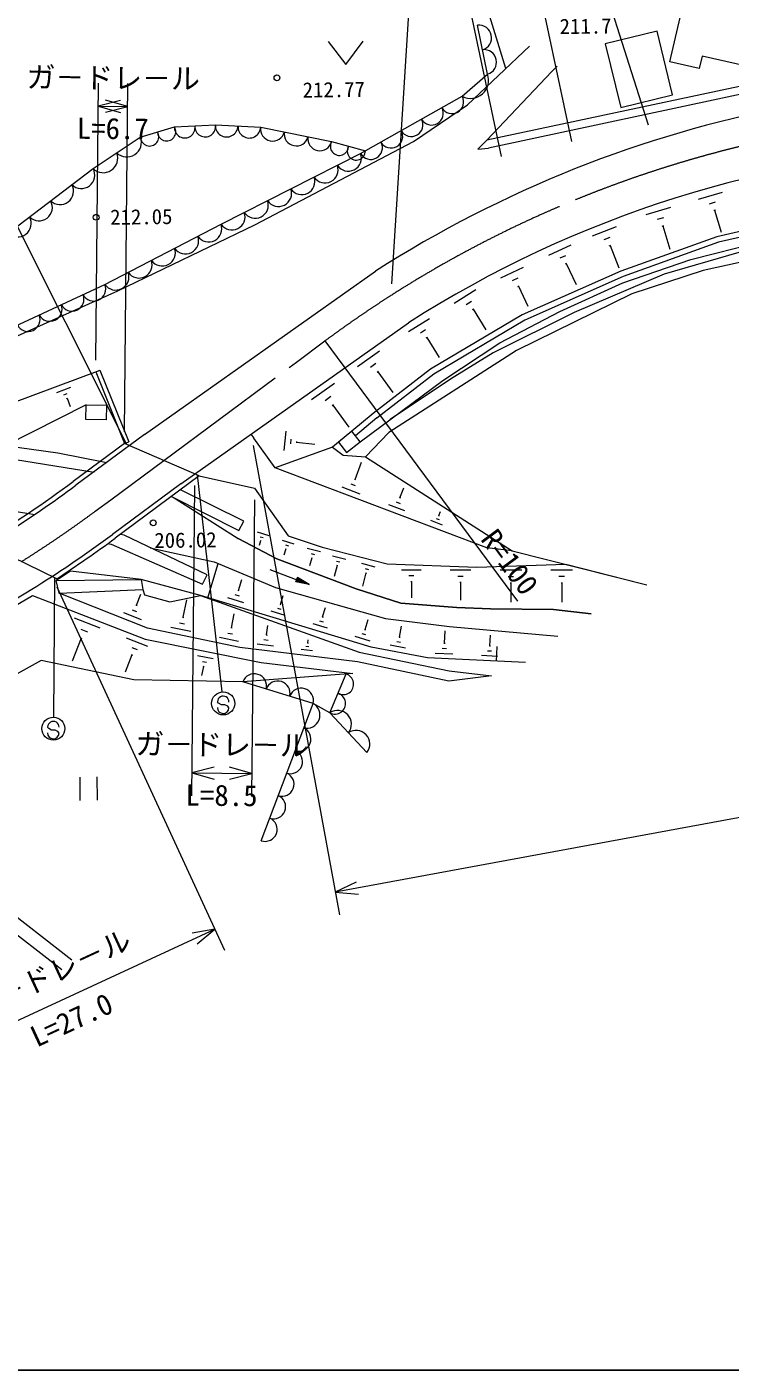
# Model space of a CAD drawing. Units: millimetres, scale not verified. Extents: x 40000 to 680000, y 20000 to 380000.
# Drawn here: x 195355 to 256207, y 205000 to 321200 of the extents above; entities that cross this region are included whole.
import ezdxf
from ezdxf.enums import TextEntityAlignment as Align

# ---------------------------------------------------------------- set-up
doc = ezdxf.new("R2010")
doc.units = ezdxf.units.MM
doc.header["$LTSCALE"] = 1000
doc.linetypes.add('CHAIN', pattern=[18.5, 12, -1.5, 3.5, -1.5])
for name, color, linetype, lineweight in [('S-BGD', 7, 'Continuous', 13), ('S-BMK', 2, 'CHAIN', 13), ('S-TTL-BAND', 7, 'Continuous', 25)]:
    doc.layers.add(name, color=color, linetype=linetype, lineweight=lineweight)
doc.styles.add('@ＭＳ ゴシック', font='')
doc.styles.add('ＭＳ ゴシック', font='')
doc.styles.get('@ＭＳ ゴシック').set_extended_font_data('@MS Gothic')
doc.styles.get('ＭＳ ゴシック').set_extended_font_data('MS Gothic')

msp = doc.modelspace()

# ---------------------------------------------------------------- linework, layer by layer
at = {"layer": 'S-BGD'}
for p, q in [((226923, 298959), (230171, 349856)), ((251000, 318170), (255268, 336829)), ((249151, 312685), (244724, 326583)), ((242499, 311271), (239437, 325682)), ((236435, 309982), (233372, 324393)), ((249885, 320827), (245406, 319740)), ((251222, 315321), (249885, 320827)), ((221429, 319943), (222964, 317944)), ((222964, 317944), (224453, 319977)), ((245406, 319740), (246742, 314233)), ((253786, 318675), (253538, 317589)), ((259440, 317382), (253786, 318675)), ((253538, 317589), (251000, 318170)), ((201320, 292355), (201553, 316336)), ((203811, 286157), (204104, 316312)), ((246742, 314233), (251222, 315321)), ((203470, 314835), (201533, 314336)), ((201533, 314336), (204084, 314312)), ((201533, 314336), (203460, 313800)), ((202148, 313813), (204084, 314312)), ((204084, 314312), (202158, 314848)), ((253466, 306290), (255537, 306899)), ((204004, 285069), (193415, 306194)), ((254425, 305897), (254943, 306050)), ((248941, 304958), (251085, 305589)), ((249935, 304552), (250471, 304709)), ((254802, 305333), (254932, 305371)), ((254867, 305352), (255428, 303446)), ((264284, 304635), (255191, 302562)), ((244301, 303133), (246364, 303934)), ((250325, 303968), (250459, 304007)), ((250392, 303987), (250983, 301980)), ((240517, 301447), (242448, 302357)), ((245315, 302814), (245830, 303014)), ((245748, 302270), (245877, 302320)), ((245813, 302295), (246570, 300345)), ((255191, 302562), (246945, 299597)), ((241514, 301209), (241997, 301436)), ((205529, 285939), (225514, 300068)), ((236357, 299489), (238315, 300411)), ((241968, 300715), (242089, 300772)), ((242028, 300743), (242886, 298921)), ((237368, 299247), (237858, 299478)), ((237828, 298746), (237951, 298804)), ((237889, 298775), (238710, 297032)), ((246945, 299597), (238451, 295838)), ((232330, 297311), (234192, 298474)), ((233377, 297188), (233842, 297479)), ((233900, 296739), (234017, 296811)), ((233958, 296775), (235070, 294995)), ((208685, 281681), (228366, 295601)), ((228381, 294846), (230199, 295980)), ((238451, 295838), (230570, 291163)), ((221148, 294028), (237818, 271531)), ((229403, 294726), (229858, 295010)), ((229914, 294287), (230028, 294358)), ((229971, 294323), (231043, 292606)), ((223970, 291819), (225862, 293181)), ((225088, 291762), (225561, 292103)), ((201311, 291355), (203801, 285157)), ((201682, 291504), (204173, 285306)), ((230570, 291163), (225625, 287359)), ((225674, 291323), (225792, 291408)), ((225733, 291365), (227028, 289567)), ((197951, 289573), (199171, 290027)), ((198544, 289377), (198849, 289491)), ((219989, 288952), (221962, 290372)), ((198795, 289054), (198871, 289082)), ((198833, 289068), (199094, 288367)), ((200461, 287243), (200478, 288510)), ((200478, 288510), (202240, 288486)), ((202240, 288486), (202223, 287219)), ((221155, 288893), (221648, 289248)), ((221766, 288434), (221889, 288523)), ((221828, 288479), (223203, 286569)), ((202223, 287219), (200461, 287243)), ((225640, 287371), (223784, 285829)), ((205529, 285939), (199606, 281549)), ((214740, 285964), (214987, 285615)), ((217773, 286219), (217596, 284546)), ((223480, 286222), (222323, 285266)), ((224191, 285305), (223480, 286222)), ((203801, 285157), (199368, 281871)), ((203801, 285157), (204178, 285304)), ((210273, 282361), (203801, 285157)), ((214922, 284981), (222405, 244376)), ((221797, 284829), (216847, 283050)), ((218208, 285539), (218164, 285121)), ((218694, 285329), (218683, 285224)), ((218688, 285277), (220281, 285108)), ((222323, 285266), (223006, 284386)), ((223006, 284386), (224191, 285305)), ((223749, 282059), (224315, 283557)), ((210081, 282444), (212229, 263672)), ((208685, 281681), (202762, 277291)), ((210273, 282361), (203000, 276970)), ((209874, 281529), (209613, 254667)), ((210273, 282361), (215051, 281284)), ((215051, 281284), (217962, 277169)), ((222606, 281411), (224180, 280818)), ((223374, 281661), (223768, 281512)), ((223700, 282077), (223798, 282040)), ((227641, 280461), (227965, 281319)), ((215041, 280284), (214792, 254617)), ((227311, 280111), (227657, 279980)), ((227598, 280478), (227684, 280445)), ((226634, 279891), (228020, 279368)), ((230980, 278936), (231043, 278913)), ((231012, 278925), (231147, 279282)), ((230286, 278514), (231285, 278136)), ((230774, 278672), (231023, 278578)), ((197945, 273454), (191487, 276609)), ((203767, 277219), (203447, 277301)), ((215271, 277527), (216287, 277193)), ((215578, 276751), (215441, 276334)), ((215547, 276761), (215610, 276740)), ((215552, 277097), (215806, 277014)), ((217449, 276811), (218465, 276477)), ((202365, 276504), (202619, 276447)), ((217757, 276034), (217582, 275504)), ((217725, 276045), (217789, 276024)), ((217730, 276381), (217984, 276297)), ((219607, 276104), (220759, 275804)), ((219949, 275646), (220237, 275571)), ((221797, 275452), (222949, 275152)), ((237359, 275887), (249011, 272930)), ((211005, 271815), (211905, 274792)), ((216370, 274261), (219783, 272972)), ((220003, 275263), (219821, 274567)), ((219967, 275272), (220039, 275254)), ((222193, 274610), (221944, 273653)), ((222139, 274994), (222427, 274919)), ((222157, 274620), (222229, 274601)), ((224298, 274800), (225450, 274500)), ((224640, 274342), (224928, 274267)), ((227780, 274236), (229472, 274234)), ((240694, 274242), (242574, 274239)), ((197735, 273557), (197653, 261491)), ((213663, 272455), (213947, 273394)), ((218627, 273204), (218762, 273562)), ((219783, 272972), (218627, 273204)), ((219783, 272972), (218633, 273222)), ((219783, 272972), (218642, 273244)), ((219783, 272972), (218650, 273266)), ((219783, 272972), (218657, 273283)), ((219783, 272972), (218666, 273308)), ((219783, 272972), (218675, 273332)), ((219783, 272972), (218683, 273354)), ((219783, 272972), (218700, 273397)), ((219783, 272972), (218712, 273429)), ((219783, 272972), (218724, 273461)), ((219783, 272972), (218733, 273485)), ((219783, 272972), (218742, 273510)), ((219783, 272972), (218752, 273536)), ((219783, 272972), (218762, 273562)), ((224693, 273959), (224399, 272831)), ((224657, 273968), (224729, 273949)), ((228414, 273728), (228837, 273727)), ((228572, 273220), (228677, 273220)), ((228625, 273220), (228622, 271813)), ((231991, 274230), (233776, 274227)), ((232659, 273693), (233105, 273693)), ((232826, 273158), (232937, 273157)), ((232882, 273157), (232879, 271619)), ((236295, 274223), (238175, 274220)), ((236999, 273658), (237469, 273657)), ((237175, 273094), (237292, 273094)), ((237233, 273094), (237231, 271421)), ((241398, 273677), (241868, 273676)), ((241574, 273113), (241691, 273112)), ((241632, 273112), (241630, 271440)), ((197946, 272751), (212470, 241331)), ((204845, 271163), (205230, 272138)), ((213360, 272087), (213712, 271980)), ((213619, 272469), (213707, 272442)), ((217299, 271234), (217530, 271997)), ((204470, 270778), (204854, 270626)), ((204797, 271182), (204893, 271144)), ((208889, 270123), (209202, 271627)), ((212705, 271824), (214112, 271399)), ((217036, 270914), (217341, 270822)), ((217261, 271246), (217337, 271223)), ((220941, 270155), (221186, 270965)), ((199458, 270079), (201681, 269218)), ((203711, 270545), (205248, 269937)), ((208568, 269654), (208996, 269565)), ((208835, 270134), (208942, 270112)), ((213053, 269218), (213306, 270435)), ((216468, 270686), (217688, 270317)), ((220087, 269592), (221341, 269213)), ((220671, 269826), (220984, 269732)), ((220902, 270167), (220980, 270143)), ((224617, 269066), (224876, 269924)), ((200034, 269090), (200589, 268874)), ((207819, 269274), (209531, 268917)), ((212744, 268766), (213156, 268680)), ((213001, 269229), (213105, 269207)), ((216056, 268602), (216144, 268591)), ((216100, 268596), (216199, 269411)), ((223740, 268488), (225027, 268099)), ((224339, 268728), (224661, 268631)), ((224577, 269078), (224657, 269054)), ((227602, 268406), (227783, 269346)), ((231492, 267894), (231542, 268963)), ((235417, 267645), (235460, 268565)), ((200053, 268315), (199280, 266321)), ((199984, 268342), (200122, 268288)), ((203946, 268340), (205796, 267623)), ((204425, 267516), (204887, 267337)), ((212022, 268399), (213672, 268056)), ((215296, 267840), (216699, 267669)), ((215873, 268197), (216224, 268154)), ((219101, 267375), (220077, 267256)), ((219503, 267623), (219747, 267593)), ((219630, 267905), (219691, 267897)), ((219661, 267901), (219693, 268164)), ((226784, 267735), (228115, 267479)), ((227359, 268038), (227692, 267974)), ((227561, 268414), (227644, 268398)), ((231282, 267451), (231659, 267434)), ((231445, 267897), (231539, 267892)), ((235374, 267647), (235461, 267643)), ((235980, 266326), (236041, 267612)), ((204441, 266872), (203859, 265368)), ((204383, 266894), (204499, 266849)), ((210124, 266817), (211470, 266547)), ((210548, 266312), (210884, 266244)), ((230696, 267026), (232203, 266955)), ((234679, 266839), (236077, 266774)), ((235223, 267234), (235572, 267218)), ((210635, 265875), (210478, 265094)), ((210593, 265883), (210677, 265866)), ((221581, 261862), (222977, 265220)), ((220121, 262676), (214041, 264535)), ((211944, 262694), (211845, 262813)), ((212187, 262552), (211944, 262694)), ((215642, 250794), (220121, 262676)), ((221581, 261862), (220121, 262676)), ((312199, 262959), (222043, 246343)), ((212488, 262547), (212187, 262552)), ((212732, 262432), (212488, 262547)), ((212836, 262295), (212732, 262432)), ((224770, 258419), (221581, 261862)), ((197247, 260505), (197148, 260624)), ((197490, 260364), (197247, 260505)), ((197791, 260359), (197490, 260364)), ((198035, 260244), (197791, 260359)), ((198140, 260107), (198035, 260244)), ((211570, 257166), (209633, 256667)), ((214812, 256617), (212885, 257153)), ((199929, 256294), (199952, 254279)), ((201464, 254296), (201441, 256311)), ((209633, 256667), (214812, 256617)), ((209633, 256667), (211559, 256130)), ((212875, 256118), (214812, 256617)), ((184164, 252219), (199251, 240485)), ((183215, 251366), (198389, 239662)), ((223849, 247202), (222043, 246343)), ((222043, 246343), (224036, 246184)), ((185195, 230927), (211630, 243146)), ((211630, 243146), (209660, 242805)), ((210094, 241866), (211630, 243146))]:
    msp.add_line(p, q, dxfattribs=at)
for points in [[(236797, 317604), (233496, 328418), (232001, 329707), (222719, 330081)], [(294223, 325503), (285416, 323006), (275783, 320136), (258374, 316343), (235153, 311408)], [(294211, 324766), (285613, 322328), (275959, 319452), (258522, 315653), (235300, 310718)], [(153795, 304851), (153749, 300359), (154308, 296102), (156360, 294989), (160889, 293318), (164948, 292202), (170565, 291869), (176403, 291760), (180955, 292364), (186551, 293095), (192633, 294536), (202107, 298926), (212153, 304136), (224236, 310239), (233022, 315195), (235207, 317108), (234346, 321337)], [(153590, 295539), (157611, 293024), (160994, 291668), (163209, 290977), (165885, 290562), (171898, 290359), (177878, 290543), (184316, 291284), (191756, 293226), (203226, 298351), (215066, 304089), (228807, 311271), (233475, 314460), (238847, 319544)], [(241248, 317800), (240789, 317330), (235153, 311408), (234390, 310618), (235300, 310718)], [(179638, 292189), (190082, 300576), (201079, 308947), (205172, 311664), (208123, 312540), (211664, 312725), (215586, 312537), (221727, 311271), (224642, 310468)], [(302073, 304018), (292058, 305727), (282649, 306442), (273421, 306139), (264201, 305129), (255050, 303043), (246759, 300061), (238221, 296283), (230289, 291578), (225321, 287756), (221797, 284829)], [(224191, 285305), (231359, 290604), (236268, 293854), (241483, 296584), (246914, 299046), (252796, 301087), (258722, 302567), (265637, 303943), (274009, 304831), (283046, 305069), (291783, 304490), (301870, 302707), (315890, 300112), (329876, 297575), (338800, 295933)], [(323897, 297233), (310747, 299582), (299136, 301773), (291774, 303171), (283261, 303656), (277480, 303822), (265756, 303225), (256946, 301674), (250492, 299800), (242699, 296479), (235692, 292993), (232021, 290725), (226789, 287226)], [(321272, 297018), (291793, 302379), (281979, 303110), (277043, 303112), (268656, 302727), (263724, 302294), (253876, 300121), (247714, 298105), (237722, 293201), (226681, 286107), (224666, 284012)], [(153110, 285056), (156969, 282769), (160562, 282745), (168605, 284099), (178109, 286239), (185450, 286875), (193968, 288627), (201686, 291495)], [(200478, 288510), (193466, 284964), (193478, 283916), (193790, 281863), (192876, 281852), (184715, 281934), (175080, 281506), (170177, 281102), (165718, 279977), (159520, 278542), (157633, 278521), (155849, 279604), (154079, 282081), (152739, 284999)], [(193466, 284964), (193478, 283916), (201191, 282688)], [(202279, 283473), (198025, 284318), (193466, 284964)], [(237359, 275887), (235147, 276145), (216847, 283050), (214987, 285615)], [(221797, 284829), (222710, 284159), (224666, 284012), (237359, 275887)], [(207865, 280576), (213683, 277632), (214127, 278430), (208651, 281158)], [(208025, 280495), (208198, 280407), (213645, 276946), (216975, 275183), (223857, 272589), (227704, 271355), (232548, 270965), (235472, 270853), (240932, 270798), (244188, 270429)], [(196058, 279002), (194116, 279318), (184631, 279211)], [(210548, 272992), (210967, 273789), (203767, 277219)], [(244188, 270429), (240932, 270798), (235472, 270853), (232548, 270965), (227704, 271355), (223857, 272589), (216975, 275183), (213645, 276946)], [(217962, 277169), (220905, 276201), (226518, 274738), (234291, 274468), (241978, 274714), (248425, 273079)], [(202619, 276447), (202643, 276442), (210548, 272992)], [(206038, 276137), (211568, 274934), (216878, 272700), (226375, 270020), (231929, 269328), (241288, 268505)], [(205255, 273391), (199134, 274105), (198116, 273459), (197895, 273319)], [(198136, 272214), (197895, 273319), (205255, 273391), (205381, 272530)], [(238497, 266208), (230014, 266606), (225154, 267538), (210390, 272002), (205255, 273391)], [(165954, 259662), (173554, 261476), (182274, 264897), (190132, 268667), (195842, 272017), (205605, 268234), (215623, 266223), (223563, 265265)], [(198136, 272214), (205381, 272530), (205537, 272079), (207734, 271462), (210390, 272002), (224094, 267111), (231881, 265488), (235567, 265048)], [(235567, 265048), (231862, 264610), (223971, 266276), (213792, 267520), (205787, 269185), (198136, 272214)], [(223563, 265265), (214029, 264534), (204597, 264711), (196593, 266376), (183845, 259315), (170952, 255120), (171567, 248331), (168566, 248241), (167983, 248684)]]:
    msp.add_lwpolyline(points, dxfattribs=at)
for centre, radius in [((216996, 316793), 250), ((201353, 304726), 250), ((206288, 278298), 250), ((212343, 262679), 1000), ((197646, 260491), 1000)]:
    msp.add_circle(centre, radius, dxfattribs=at)
for centre, radius, start, end in [((234481, 320263), 1082, 285.8626, 97.14665), ((234911, 318149), 1082, 285.8626, 97.14665), ((280684, 213682), 102500, 79.37519, 122.56413), ((233750, 316568), 1554, 242.07088, 20.30384), ((232139, 314707), 1009, 209.92376, 28.92921), ((230382, 313716), 1009, 209.92376, 28.92921), ((209014, 312479), 893, 176.09781, 9.89235), ((210784, 312572), 893, 176.09781, 9.89235), ((212644, 312660), 982, 176.1967, 358.31704), ((214605, 312566), 982, 176.1967, 358.31704), ((228625, 312725), 1009, 209.92376, 28.92921), ((204008, 311197), 1254, 225.28132, 21.89248), ((205968, 311688), 796, 181.69377, 31.345), ((207443, 312126), 796, 181.69377, 31.345), ((216619, 312371), 1046, 170.87426, 345.82497), ((218666, 311949), 1046, 170.87426, 345.82497), ((220713, 311527), 1046, 170.87426, 345.82497), ((226868, 311734), 1009, 209.92376, 28.92921), ((201962, 309838), 1254, 225.28132, 21.89248), ((222399, 310864), 786, 148.77413, 0.44173), ((223857, 310462), 786, 148.77413, 0.44173), ((225110, 310743), 1009, 209.92376, 28.92921), ((280684, 213682), 97200, 92.48431, 122.56413), ((221154, 308835), 1136, 213.69081, 19.91132), ((223168, 309852), 1136, 213.69081, 19.91132), ((200064, 308379), 1163, 225.34546, 29.20928), ((219140, 307818), 1136, 213.69081, 19.91132), ((198231, 306984), 1163, 225.34546, 29.20928), ((217126, 306801), 1136, 213.69081, 19.91132), ((196398, 305589), 1163, 225.34546, 29.20928), ((215112, 305783), 1136, 213.69081, 19.91132), ((194565, 304193), 1163, 225.34546, 29.20928), ((213099, 304766), 1136, 213.69081, 19.91132), ((211084, 303739), 1140, 214.47884, 20.34214), ((209075, 302697), 1140, 214.47884, 20.34214), ((205056, 300613), 1140, 214.47884, 20.34214), ((207066, 301655), 1140, 214.47884, 20.34214), ((203047, 299571), 1140, 214.47884, 20.34214), ((201141, 298528), 1045, 207.34031, 22.38254), ((199246, 297650), 1045, 207.34031, 22.38254), ((197351, 296772), 1045, 207.34031, 22.38254), ((195456, 295894), 1045, 207.34031, 22.38254), ((141737, 359647), 96800, 300.92659, 306.53816), ((141737, 359647), 97200, 302.11106, 306.53816), ((141737, 359647), 102500, 302.11106, 306.53816), ((141737, 359647), 102900, 303.10922, 306.53816), ((141737, 359647), 102500, 273.11939, 302.11106), ((215039, 264175), 1061, 345.86153, 160.12513), ((222715, 264345), 914, 241.52493, 73.32123), ((217065, 263555), 1061, 345.86153, 160.12513), ((219092, 262935), 1061, 345.86153, 160.12513), ((212345, 262804), 500, 358.99911, 178.99911), ((219563, 261669), 1150, 256.38042, 61.00618), ((222017, 262666), 914, 241.52493, 73.32123), ((212336, 262304), 500, 178.99911, 358.99911), ((222247, 260880), 1187, 321.47269, 124.13945), ((197648, 260616), 500, 358.99911, 178.99911), ((218895, 259588), 1042, 251.38044, 67.59346), ((223842, 259159), 1187, 321.47269, 124.13945), ((197640, 260116), 500, 178.99911, 358.99911), ((218165, 257636), 1042, 251.38044, 67.59346), ((217435, 255685), 1042, 251.38044, 67.59346), ((216705, 253733), 1042, 251.38044, 67.59346), ((215974, 251782), 1042, 251.38044, 67.59346)]:
    msp.add_arc(centre, radius, start, end, dxfattribs=at)
at = {"layer": 'S-BMK'}
for p, q in [((218687, 292204), (221148, 294028)), ((207197, 283690), (218687, 292204)), ((202618, 280296), (207197, 283690)), ((201273, 279301), (202618, 280296))]:
    msp.add_line(p, q, dxfattribs=at)
for centre, start, end in [((280684, 213682), 103.22751, 105.37511), ((280684, 213682), 105.37511, 113.96989), ((280684, 213682), 113.96989, 116.83463), ((280684, 213682), 116.83463, 122.56413), ((280684, 213682), 122.56413, 126.53816), ((141737, 359647), 302.11106, 306.53816)]:
    msp.add_arc(centre, 100000, start, end, dxfattribs=at)
at = {"layer": 'S-TTL-BAND'}
msp.add_line((40000, 205000), (579000, 205000), dxfattribs=at)

# ---------------------------------------------------------------- texts
at = {"layer": 'S-BGD', "style": 'ＭＳ ゴシック'}
for s, p in [('211.7', (243697, 321265)), ('212.77', (221911, 315772)), ('212.05', (205258, 304772)), ('206.02', (209077, 276807))]:
    msp.add_text(s, height=1320, rotation=0.681, dxfattribs=at).set_placement(p, align=Align.MIDDLE_CENTER)
for rotation, p in [(359.444, (202819, 315324)), (359.444, (212232, 257642)), (24.808, (197993, 237944))]:
    msp.add_text('ガ－ドレ－ル', height=1833, rotation=rotation, dxfattribs=at).set_placement(p, align=Align.BOTTOM_CENTER)
at = {"layer": 'S-BGD', "style": '@ＭＳ ゴシック'}
for s, rotation, p in [('L=6.7', 359.444, (202799, 313324)), ('L=8.5', 359.444, (212212, 255642)), ('L=27.0', 24.808, (198832, 236129))]:
    msp.add_text(s, height=1833, rotation=rotation, dxfattribs=at).set_placement(p, align=Align.TOP_CENTER)
at = {"layer": 'S-BGD', "style": 'ＭＳ ゴシック'}
msp.add_text('R=100', height=1833, rotation=306.538, dxfattribs=at).set_placement((237818, 271531), align=Align.BOTTOM_RIGHT)

doc.saveas('drawing.dxf')
